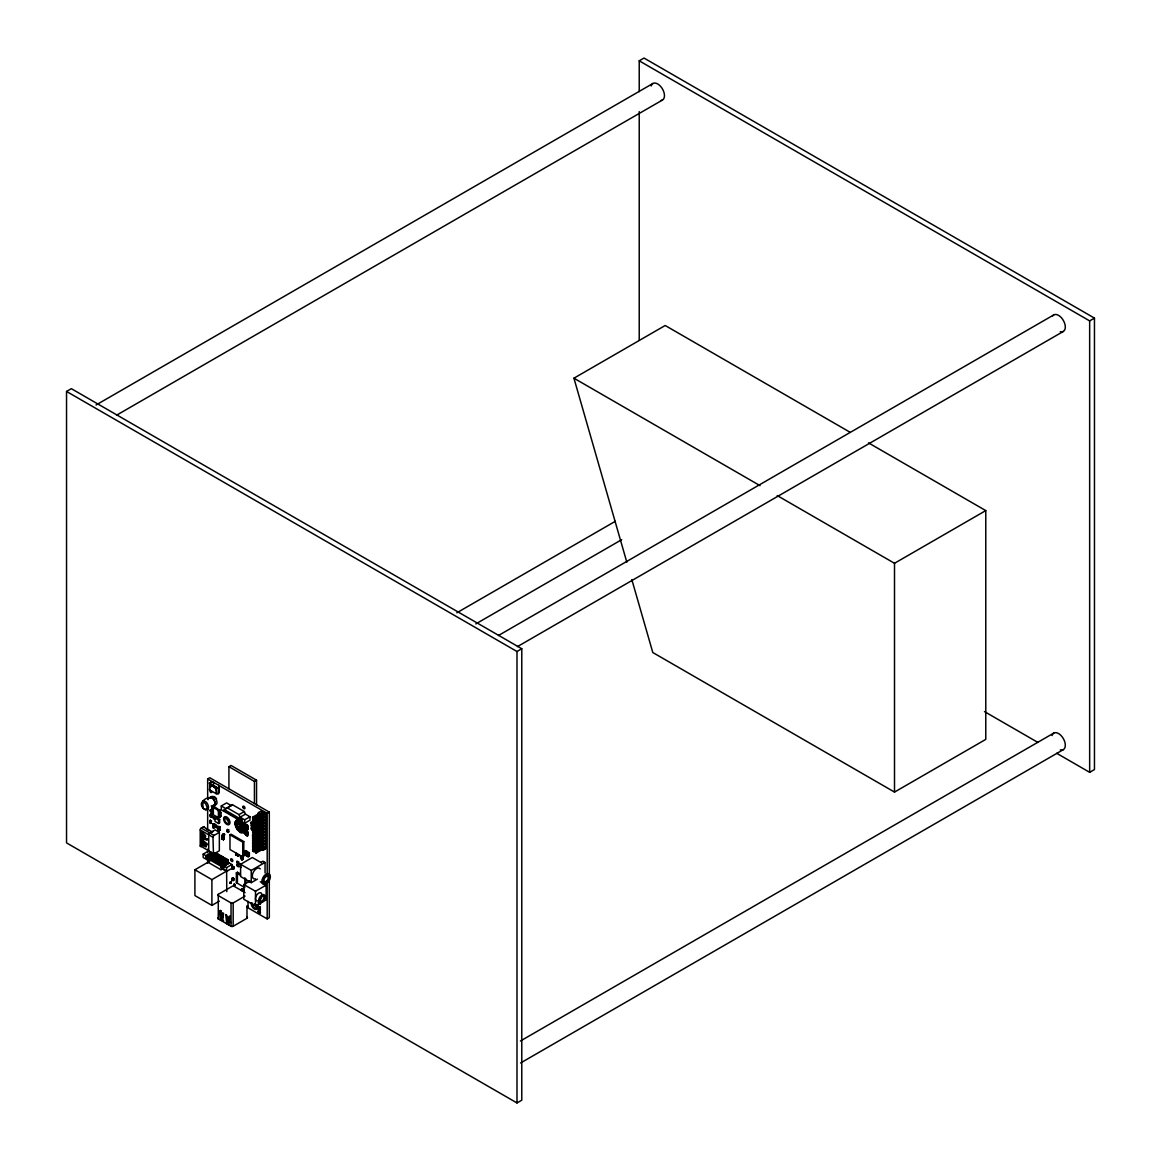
<?xml version="1.0" encoding="UTF-8"?>
<svg xmlns="http://www.w3.org/2000/svg" width="1161" height="1161" viewBox="0 0 1161 1161"><rect width="100%" height="100%" fill="white"/><g stroke="black" fill="none" stroke-linecap="round" stroke-linejoin="round"><path stroke-width="1.5" d="M247.351 825.819L247.743 828.011M245.972 827.793L245.726 828.083A3.106 1.8 60 0 1 245.087 828.344A2.032 1.176 60 0 1 244.347 825.674L244.216 825.398A3.178 1.829 60 0 0 242.039 822.728A2.83 1.64 60 0 0 239.05 820.464L239.006 820.493A3.86 2.22 60 0 0 236.481 820.74A3.425 1.974 60 0 0 235.741 821.799A3.062 1.771 60 0 0 235.741 825.616A1.625 0.929 60 0 0 236.147 827.169L236.104 827.198A3.614 2.09 60 0 0 238.963 830.928A2.946 1.698 60 0 0 242.272 832.408A2.917 1.683 60 0 0 244.129 832.422L244.173 832.393A4.862 2.801 60 0 0 247.467 836.109L247.511 836.08A5.979 3.454 60 0 0 247.641 831.915A3.135 1.814 60 0 0 246.771 830.202A3.091 1.785 60 0 0 248.106 828.461L248.062 828.49A6.4 3.701 60 0 0 247.496 825.152A4.151 2.395 60 0 0 244.202 824.905A3.164 1.829 60 0 0 242.127 822.38A3.193 1.843 60 0 0 240.225 820.188M245.682 828.881L246.712 829.462L247.278 828.243M244.811 825.166L245.958 824.89L244.434 825.471A4.122 2.38 60 0 1 247.38 825.369A4.586 2.641 60 0 1 247.859 828.359L247.801 828.388A3.019 1.741 60 0 1 246.19 829.926A2.511 1.451 60 0 1 247.467 831.798L247.278 831.61M246.277 830.492L245.522 830.318A12.626 7.3 60 0 1 246.829 834.208L246.654 834.004A8.49 4.905 60 0 0 245.247 830.71L245.363 830.028A1.669 0.958 60 0 1 247.162 831.261L247.148 831.334M246.974 829.128L247.322 828.577M247.249 833.772L246.901 835.267M247.641 833.772L247.612 832.843L247.337 833.554M218.732 793.079L218.819 785.402L218.732 793.079A1.509 0.871 0 0 1 216.164 793.689L209.778 790.002A1.509 0.871 0 0 1 209.546 788.958M247.467 832.35L247.351 831.624M245.218 825.616L245.131 827.938A7.634 4.412 60 0 0 246.669 826.197L246.814 826.182M247.191 829.665L247.264 829.622A1.48 0.856 60 0 1 245.406 828.635L245.392 828.591A1.48 0.856 60 0 0 247.133 829.68L247.743 828.17M246.945 831.711L246.582 830.855M244.855 830.754L244.986 833.337M245.639 828.693L245.581 828.722A12.263 7.082 60 0 0 246.916 826.603L246.916 826.4A12.263 7.082 60 0 1 245.639 828.693L245.726 828.852M208.008 799.74C209.619 792.644 219.226 804.167 213.392 806.3M247.162 831.856L247.511 831.769A5.326 3.077 60 0 1 247.278 835.775L247.337 835.746A4.717 2.714 60 0 1 244.173 831.987A2.859 1.654 60 0 1 242.083 832.031A2.728 1.567 60 0 1 239.006 830.666L238.789 830.55A3.788 2.191 60 0 1 236.322 827.154A3.004 1.741 60 0 1 235.741 825.616A3.454 2.003 60 0 1 235.567 821.466A3.962 2.278 60 0 1 236.075 820.638A4.76 2.743 60 0 1 238.789 820.014A3.193 1.843 60 0 1 239.601 819.942M221.475 919.512L220.416 920.122L219.342 910.921L220.416 911.53L221.838 918.061L222.535 912.764L223.594 913.373L222.535 921.355L223.594 920.731L221.475 919.512L220.416 910.297M227.15 917.059L227.846 923.198L226.787 923.808L225.727 914.592L226.787 915.216L228.209 921.732L228.92 916.435L229.98 917.059M228.92 925.027L229.98 915.826M247.017 835.006L247.395 834.048M247.337 827.503L247.38 827.619M247.249 835.31L246.756 834.861M246.538 825.427L246.074 825.297M240.878 867.514L239.964 866.367L240.937 867.078M247.409 826.197L247.351 827.024M210.126 797.723C213.493 792.324 220.967 804.994 214.422 805.008M219.676 817.373L220.155 813.135L218.936 810.929L219.676 817.373L220.996 815.951L220.996 812.642L219.777 810.436L218.399 811.234M247.627 828.78L247.743 828.214A3.019 1.741 60 0 1 246.248 829.897L246.248 829.897M246.03 824.963L246.451 825.123M221.272 805.966L225.96 808.666L232.287 804.617L244.303 811.554L245.45 814.137L249.978 816.749L249.978 820.203L244.666 823.265L242.01 821.741L242.01 819.826L223.942 809.391L223.942 811.307L221.272 809.768L221.272 805.966L226.598 802.89L231.271 805.589L232.287 804.617M207.732 856.716L213.043 853.654L208.516 851.042L203.204 854.104L203.204 857.558L207.732 860.17L208.878 862.754L220.895 869.691L221.911 868.718L226.598 871.418L233.898 867.267M209.067 797.52C204.263 798.405 198.72 803.383 202.856 807.998A4.281 2.482 60 0 0 205.802 809.696L207.268 807.708L205.802 804.022A4.281 2.482 60 0 0 202.856 802.324L201.492 803.514L202.594 806.895M209.677 798.1L210.809 797.505A4.513 2.598 60 0 1 213.9 799.29L215.438 803.151L213.9 805.241A4.513 2.598 60 0 1 213.16 805.153M253.664 819.158L260.035 815.472L260.035 814.209L258.947 813.571L252.576 817.257L253.664 819.158L252.576 817.257M253.664 822.104L262.589 816.938L262.589 815.69L261.501 815.051L252.576 820.203L253.664 822.104L252.576 820.203M253.664 825.05L262.589 819.884L262.589 818.636L261.501 817.997L252.576 823.149L253.664 825.05L252.576 823.149M251.618 826.603L251.589 824.876L251.85 827.111L253.664 827.996L262.589 822.83L262.589 821.582L261.501 820.943L252.576 826.095L252.576 827.372M251.618 829.331L251.589 827.59L251.85 829.839L253.664 830.942L262.589 825.776L262.589 824.528L261.501 823.889L252.576 829.041L252.576 830.318L260.224 825.906M253.664 833.888L262.589 828.722L262.589 827.474L261.501 826.835L252.576 831.987L253.664 833.888L252.576 831.987M262.589 831.668L253.664 836.834L252.576 836.21L252.576 834.933L261.501 829.781L262.589 831.668L261.501 829.781M253.664 839.78L262.589 834.614L262.589 833.366L261.501 832.727L252.576 837.879L253.664 839.78L252.576 837.879M253.664 842.726L262.589 837.56L262.589 836.312L261.501 835.673L252.576 840.825L253.664 842.726L252.576 840.825M253.664 845.672L262.589 840.506L262.589 839.258L261.501 838.619L252.576 843.771L253.664 845.672L252.576 843.771M253.664 848.618L262.589 843.452L262.589 842.204L261.501 841.565L252.576 846.717L253.664 848.618L252.576 846.717M253.664 851.564L262.589 846.398L262.589 845.15L261.501 844.511L252.576 849.663L253.664 851.564L252.576 849.663M256.204 853.045L262.589 849.344L262.589 848.096L261.501 847.457L255.13 851.129L256.204 853.045L255.13 851.129M66.54 391.446L71.343 388.674L521.782 648.738L521.782 1100.178L516.993 1102.95L66.54 842.886L66.54 391.446L516.993 651.51L521.782 648.738M639.218 91.646L639.218 60.822L644.007 58.05L1094.46 318.114L1094.46 769.554L1089.657 772.326L1056.699 753.286M96.044 404.986L652.946 83.461M116.579 415.203L662.496 100.02M626.838 562.243L573.926 378.196L665.195 325.501L849.721 432.052M456.853 612.79L615.286 521.318M475.821 623.907L621.701 539.676M207.659 798.739L207.659 778.958L209.778 777.739L269.308 812.105L269.308 874.726M228.92 788.783L228.92 766.681L231.039 765.462L256.552 780.192L256.552 805.183M210.446 791.265L211.128 792.528L211.665 791.483L210.17 791.236L210.33 792.063L211.476 791.381M210.867 791.018L211.665 791.483M211.476 792.107L211.055 791.613M215.627 792.774L216.686 792.15M498.461 635.502L1053.782 314.892M228.92 766.681L254.433 781.411L256.552 780.192M219.777 816.851L218.399 817.649L212.129 814.035L212.129 806.793L213.508 805.995L219.777 810.436M212.666 809.42L212.666 810.407L211.592 808.811L213.508 808.927M212.666 812.061L212.666 813.048L210.112 810.218L213.508 811.568M211.592 809.783L212.448 808.317M210.112 811.205L213.508 812.555M211.97 814.253L210.823 814.949L210.663 814.108L212.144 814.354L211.621 815.399L210.925 814.151M212.129 814.035L213.508 813.237M212.129 806.793L218.399 810.407L219.777 809.609M210.663 814.108L212.144 814.354M211.97 814.993L211.534 814.5M219.676 811.365L220.532 810.871M225.96 808.666L231.271 805.589M220.155 813.135L220.996 812.642M209.952 820.479L211.447 820.725L210.91 821.77L209.952 820.479L210.91 821.03M214.988 817.968L216.048 817.359L219.661 819.448L219.661 822.888L218.602 823.497L214.988 821.407L214.988 817.968L218.602 820.058L219.661 819.448M209.952 821.219L211.447 821.466M211.447 820.725L210.126 821.32L210.228 820.522M211.258 821.364L210.91 821.77M218.399 817.257L220.532 816.88M211.447 823.178L210.489 821.901L211.447 823.178L209.952 822.931L210.649 821.988M220.155 816.444L220.996 815.951M201.274 846.471A1.509 0.871 -60 0 1 200.214 845.861L200.214 829.897A1.509 0.871 -60 0 1 201.274 828.069L203.407 826.835A1.509 0.871 -60 0 1 204.423 827.154M211.258 822.336L210.126 823.033L210.228 822.235L210.91 823.497M211.258 823.076L210.721 822.656M517.429 646.619L1063.345 331.436M212.884 823.642C215.322 826.458 212.274 822.22 213.842 824.15L214.379 826.545L213.203 825.573M212.884 824.455L214.379 825.442M213.842 824.15L216.933 826.168L215.656 824.949M213.624 827.909L212.753 827.517L213.45 826.574M212.884 825.761L214.379 826.24M215.336 825.616L216.614 827.125L216.933 826.443M639.218 60.822L1089.657 320.886L1094.46 318.114M212.753 827.517L214.234 827.764L212.753 826.777M214.379 826.545L216.933 827.691L215.656 825.718M213.014 827.546L214.059 826.922M215.336 826.385L216.933 827.691M214.234 827.764L213.624 827.169M213.276 827.212L213.276 826.472L215.656 826.966M215.336 826.647L216.933 827.212M217.717 826.806L220.155 826.98L220.155 830.173L219.095 830.797L217.717 829.999L217.717 826.806L220.155 826.98M226.976 807.679L238.992 814.616L244.303 811.554M217.717 829.999L220.155 830.173M238.992 814.616L240.138 817.199L245.45 814.137M236.481 820.74L236.525 820.711A3.425 1.974 60 0 0 235.785 821.77L235.741 821.799M236.017 821.959L236.089 821.93A3.352 1.945 60 0 1 236.22 825.834L236.147 825.877A3.352 1.945 60 0 0 236.017 821.959A2.685 1.553 60 0 0 235.161 823.352A2.685 1.553 60 0 0 236.22 825.834M236.017 822.452L236.089 822.423A2.786 1.611 60 0 1 236.089 825.297L236.017 825.34A2.177 1.263 60 0 1 236.017 822.452A2.786 1.611 60 0 1 236.017 825.34M236.554 822.09A2.453 1.422 60 0 1 237.163 820.276A2.453 1.422 60 0 1 239.137 821.32L239.195 821.277A2.525 1.451 60 0 1 238.542 823.004A2.525 1.451 60 0 1 236.597 822.061L236.8 821.93A2.278 1.321 60 0 1 238.905 821.291L238.861 821.32A2.235 1.292 60 0 1 236.742 821.959M213.522 852.696L213.522 855.149L212.971 837.27A1.509 0.871 -60 0 1 214.03 835.427L219.342 832.364L219.342 850.766L214.03 853.843L200.214 845.861M239.427 821.045L239.471 821.03A2.801 1.625 60 0 0 241.604 822.598L241.604 822.598A2.09 1.205 60 0 0 239.471 821.03A2.801 1.625 60 0 0 241.561 822.627M227.237 829.433L228.732 830.42M240.138 817.199L244.666 819.811L249.978 816.749M203.407 832.277L203.407 844.091L204.467 843.481M227.237 830.173L228.543 829.578M238.469 823.788L238.411 823.817A1.872 1.088 60 0 1 239.732 826.11A1.872 1.088 60 0 1 238.469 826.85L238.411 826.879A1.872 1.088 60 0 0 239.732 826.11A1.872 1.088 60 0 0 238.469 823.788A1.887 1.088 60 0 0 237.236 824.615A1.887 1.088 60 0 0 238.469 826.85M239.616 822.989L239.659 822.96A2.453 1.422 60 0 1 241.88 823.715A2.453 1.422 60 0 1 242.62 826.69L242.664 826.661A2.453 1.408 60 0 1 240.371 825.979A2.453 1.408 60 0 1 239.616 822.989A2.453 1.408 60 0 0 240.371 825.979A2.453 1.408 60 0 0 242.62 826.69M228.732 829.68L227.411 830.26L227.512 829.462L228.195 830.725M235.785 825.587L235.523 825.645A1.625 0.929 60 0 0 236.104 827.198M239.935 823.251L239.979 823.236A2.061 1.19 60 0 1 241.735 823.962A2.061 1.19 60 0 1 242.431 826.24L242.431 826.24A2.061 1.19 60 0 0 241.691 823.991A2.061 1.19 60 0 0 239.935 823.251A2.003 1.146 60 0 0 240.516 825.703A2.003 1.146 60 0 0 242.388 826.269M227.237 831.145L228.732 831.392L228.195 832.437L227.237 831.145L228.195 832.437M227.933 830.942L227.411 831.987L228.732 831.392M242.01 822.902A2.728 1.582 60 0 0 239.064 820.725L239.021 820.74A2.975 1.712 60 0 0 241.967 822.931L242.083 822.685M223.13 834.077L224.61 834.324L224.088 835.369L223.13 834.077L224.088 835.369M223.826 833.859L223.289 834.904L224.61 834.324M227.237 831.886L228.732 832.132M223.304 837.27L222.273 835.441L221.824 836.617L221.824 835.383L224.32 835.804L223.434 837.545L224.015 835.615M236.8 826.559L236.844 826.53A2.641 1.524 60 0 1 239.181 829.767L239.181 829.767A2.641 1.524 60 0 0 236.8 826.559A2.22 1.292 60 0 0 237.439 828.736A2.22 1.292 60 0 0 239.122 829.796M242.446 823.526A3.933 2.264 60 0 0 243.766 826.371L243.766 826.371A2.032 1.176 60 0 0 242.446 823.526L242.489 823.497M221.824 835.383L222.999 835.035M223.13 834.817L224.61 835.064M258.598 812.54L260.383 813.571L262.937 812.09L263.315 812.758M252.576 818.534L258.947 814.862L260.035 815.472M221.824 836.617L222.709 836.109M223.115 836.138L224.32 835.804M222.273 838.895L222.273 837.647L223.304 839.476L221.824 838.837L222.709 837.081M221.824 837.589L222.999 837.241M223.115 837.371L224.015 836.863M244.347 825.674L244.434 825.587A2.032 1.176 60 0 0 245.131 828.315L245.131 828.315M260.775 816.299L258.598 815.486M261.152 814.006L262.937 815.037L265.492 813.571L265.869 814.238L265.869 816.299L262.937 817.983C259.483 814.267 262.052 822.162 258.598 818.432L258.221 815.704M221.824 838.837L222.709 838.315M243.418 826.559L243.462 826.545A2.235 1.292 60 0 1 244.492 828.838A2.235 1.292 60 0 1 243.462 829.955L243.462 829.955A2.235 1.292 60 0 0 244.449 828.867A2.235 1.292 60 0 0 243.418 826.559A2.351 1.35 60 0 0 242.518 827.749A2.351 1.35 60 0 0 243.418 829.97M222.273 836.675L224.32 838.01L223.434 839.766L224.015 837.836M255.13 820.014L256.204 820.638L255.13 818.723L255.13 820.014L257.669 818.534M223.115 838.344L224.32 838.01M229.98 834.817L231.039 834.193L243.795 841.565L243.795 856.296L242.736 856.905L229.98 849.547L229.98 834.817L242.736 842.175L243.795 841.565M243.883 826.806L243.926 826.777A2.366 1.364 60 0 0 243.766 824.687A2.366 1.364 60 0 0 242.156 823.004L242.156 823.004A5.428 3.135 60 0 0 243.926 826.777M207.659 778.958L267.19 813.339L269.308 812.105M239.805 829.273L239.834 829.244A2.424 1.393 60 0 1 240.327 826.98A2.424 1.393 60 0 1 242.562 828.49A2.438 1.408 60 0 1 242.054 830.695A2.438 1.408 60 0 1 239.805 829.273A2.438 1.408 60 0 0 242.054 830.695A2.438 1.408 60 0 0 242.533 828.519L242.228 828.432A2.075 1.205 60 0 0 240.371 827.445A2.075 1.205 60 0 0 240.08 829.404A2.119 1.219 60 0 0 241.88 830.289A2.119 1.219 60 0 0 242.228 828.432M258.598 818.432L258.221 820.711M263.315 817.765L263.315 815.704L265.869 814.238M247.554 825.108L247.322 825.398A4.122 2.38 60 0 0 244.216 825.398M223.115 839.577L224.015 839.069M246.742 825.602L247.177 826.211M239.006 830.666L239.166 830.478A3.077 1.771 60 0 1 241.851 831.523L242.039 831.581A2.249 1.292 60 0 0 243.737 832.074A2.249 1.292 60 0 0 244.013 830.231L244.013 830.231A4.818 2.786 60 0 0 241.996 831.61M239.442 830.652L239.485 830.623A3.614 2.075 60 0 1 241.633 831.436L241.633 831.436M253.824 823.018L252.764 823.628L252.764 831.116L253.824 830.507M252.764 824.078L253.824 823.468L250.921 822.409L250.921 823.642L252.967 825.181L252.967 823.962L250.921 822.409M252.576 824.426L260.224 820.014M263.315 820.711L263.315 818.65L265.869 817.184L265.492 816.517M252.764 825.311L253.824 824.687M242.359 831.566L242.402 831.552A5.152 2.975 60 0 1 243.897 830.521L243.897 830.521A2.061 1.19 60 0 1 242.359 831.566A5.152 2.975 60 0 1 243.854 830.55M244.405 832.335L244.391 831.958A1.872 1.088 60 0 1 245.218 830.231L244.811 830.783M252.764 826.777L253.824 826.153L251.589 824.876M255.739 825.34L256.799 824.731L255.942 827.372M260.383 819.463L260.775 820.13C262.27 824.978 256.726 818.81 258.221 823.657L260.383 825.355L261.152 828.736L262.937 829.767L263.315 832.495M255.13 825.906L256.204 826.53L255.13 824.615L255.13 825.906L257.669 824.426M245.363 830.028A11.654 6.719 60 0 0 245.987 831.827L245.363 830.521M252.764 827.88L253.824 827.256M258.598 824.325L258.221 826.603M263.315 826.603L262.937 823.875L261.152 822.844L260.383 825.355M263.315 823.657L263.315 821.596L265.869 820.13L265.492 819.463M251.066 829.012L253.824 829.984L252.764 830.608M203.204 854.104L205.86 855.642L211.186 852.566M245.247 833.83L245.755 834.367M226.337 865.047L223.507 866.687L206.498 856.862L211.81 852.943M252.764 829.491L253.824 828.881L251.589 827.59M262.937 823.875L265.869 822.191L265.869 820.13M206.498 856.862L210.751 854.409M205.86 855.642L205.86 857.558L208.704 855.918M263.315 824.542L265.869 823.076L265.492 822.409M208.269 857.021L211.984 854.264M208.733 857.297L214.045 854.22M215.162 853.64L216.759 853.335L215.162 853.64L215.699 856.412L215.699 853.959M209.27 857.602L214.582 854.54M260.775 828.083L258.221 827.488L258.221 829.549L260.383 831.247L261.152 834.628L262.937 835.659L263.315 838.387M261.152 825.79L262.937 826.821L265.869 825.137L265.869 823.076M216.149 854.206L217.731 853.901L216.149 854.206L216.672 856.978L216.672 854.511M255.13 831.798L256.204 832.422L255.13 830.507L255.13 831.798L257.669 830.318M209.923 857.979L215.235 854.917M261.152 828.736L260.383 831.247M263.315 829.549L263.315 827.488L265.869 826.022L265.492 825.355M210.446 858.284L215.772 855.222M210.91 858.559L216.236 855.483M217.281 854.873L218.878 854.554L217.281 854.873L217.281 857.326L213.029 859.779M211.447 858.864L216.759 855.788M253.766 837.879L253.766 834.454L254.825 833.83M219.777 855.077L218.181 857.848L218.181 855.381L219.24 854.772L219.777 857.529L214.466 860.606M211.897 859.125L217.209 856.049M262.937 829.767L265.869 828.083L265.869 826.022M212.419 859.43L217.731 856.354M252.576 836.21L255.13 834.744L256.204 835.369L255.13 833.453L255.13 834.744M219.342 901.096L211.912 905.391L194.903 895.566L194.903 869.792L209.778 861.201M263.315 830.434L265.869 828.969L265.492 828.301M220.793 855.657L219.298 858.487L219.298 856.034L220.358 855.425L220.271 859.038L220.271 856.586L221.33 855.976L221.229 859.604L221.229 857.137L222.288 856.528L222.825 859.285L217.499 862.362M213.566 860.083L217.818 857.631L217.818 855.178M213.929 860.301L219.24 857.224M221.867 856.281L220.271 856.586M260.775 833.975L258.598 833.163L258.221 835.441L260.383 837.139L261.152 840.52L262.937 841.551L263.315 844.279M261.152 831.682L262.937 832.713L265.869 831.029L265.869 828.969M252.576 839.156L256.407 836.95M215.046 860.94L220.358 857.877M222.825 856.833L221.229 857.137M261.152 834.628L260.383 837.139M263.315 835.441L263.315 833.38L265.869 831.915L265.492 831.247M215.482 861.186L221.33 858.429L216.019 861.506M254.085 839.214L255.26 839.896M223.492 857.224L222.433 857.834L224.029 857.529L223.492 859.677L218.181 862.754M216.541 861.81L222.288 858.98L216.976 862.057M254.085 840.042L256.204 841.261L256.204 839.983L255.13 839.345L255.13 840.637M223.376 858.385L224.973 858.081L223.376 858.385L223.376 860.838L219.124 863.291M262.937 835.659L265.869 833.975L265.869 831.915M254.085 840.84L255.58 841.827L254.404 841.159M252.576 842.102L260.224 837.691M260.775 837.807L262.937 838.605L263.315 841.333M263.315 836.326L265.869 834.861L265.492 834.193M225.974 858.661L224.915 859.271L224.915 861.723L224.378 858.966L225.974 858.661L225.887 862.289L221.635 864.742M218.703 863.058L224.029 859.982M225.35 859.532L226.946 859.227L225.35 859.532L225.35 861.984L221.098 864.437M235.61 854.699L236.786 854.757L235.61 854.699L236.147 853.277L236.786 855.033M219.647 863.595L223.899 861.143L223.899 858.69M236.786 853.654L235.61 854.481L236.365 854.786M262.937 838.605L265.869 836.921L265.869 834.861M237.308 854.757L237.207 853.901L237.744 855.584M252.576 845.048L256.407 842.842M220.126 863.871L225.452 860.809M228.078 859.866L226.482 860.185L228.078 859.866L228.078 862.333L222.767 865.395M261.152 840.52L260.775 842.813M263.315 839.272L265.869 837.807L265.492 837.139M220.663 864.19L225.974 861.114M254.636 845.281L254.012 846.761L254.012 845.048L255.188 844.366L258.163 846.093L257.611 847.486M237.207 855.004L238.803 854.815L238.803 855.918L237.628 855.642L238.382 855.962M247.844 854.67L246.045 855.584L244.55 854.714L244.55 851.289L245.726 850.607L247.206 851.463L247.206 854.902M237.628 855.86L238.803 855.004M222.23 865.09L227.541 862.013L227.541 859.561M262.937 841.551L265.869 839.867L265.869 837.807M254.012 846.761L255.188 846.093M252.576 847.994L260.224 843.583M244.55 851.289L246.045 852.145L247.206 851.463M256.436 846.442L258.163 846.093M263.315 842.218L265.869 840.753L265.492 840.085M206.498 856.005L223.507 865.83L228.819 862.754M249.339 852.696L248.164 853.364L246.683 852.508L246.683 855.947L248.164 856.803L249.339 856.136L249.339 852.696L246.045 852.145M242.315 857.311L241.14 857.877L240.501 856.412L241.677 856.47L241.677 857.573M245.726 853.451L244.55 854.119L246.147 854.917L246.147 852.725L244.55 851.927L245.726 850.607M205.86 857.558L223.942 867.978L223.942 866.077L229.254 863M247.844 852.479L246.683 853.146L248.28 853.945M241.677 856.47L240.501 857.311L242.243 858.168M244.55 854.714L245.726 854.046M240.501 857.515L241.677 856.658M263.315 850.171L263.315 848.11L261.152 846.413L260.775 843.699L262.937 844.497L265.869 842.813L265.869 840.753M241.14 857.674L243.026 857.369L242.054 859.938L241.343 857.529L243.026 857.369M252.576 850.94L261.501 845.788L262.589 846.398M220.895 869.691L223.551 868.167M247.206 854.307L246.045 855.584M248.164 854.003L249.339 853.335M263.315 847.225L263.315 845.164L265.869 843.699L265.492 843.031M242.054 858.284L243.026 857.718M246.683 855.947L247.844 855.265L247.844 851.84M223.942 866.077L226.598 867.601L231.91 864.539L231.939 868.675L233.898 868.776L233.898 866.919L232.824 866.295L231.939 866.817L233.187 868.863L231.939 868.341M242.315 858.589L241.343 859.155L243.026 858.995M241.343 859.532L243.026 859.387M262.937 847.443L265.869 845.759L265.869 843.699M248.164 856.208L249.339 855.541M255.13 852.421L257.669 850.94M263.315 848.11L265.869 846.645L265.492 845.977M232.824 866.657L231.939 867.165L233.013 867.789L233.898 866.919M194.903 869.792L211.912 879.617L226.787 871.026L220.605 867.456M231.939 868.675L233.898 868.776M257.379 879.138L251.24 882.679L240.603 876.54L240.603 864.277L252.3 857.515L261.515 862.841M233.898 868.457L233.013 869.284M244.855 887.599L236.351 882.679L236.351 872.869L237.424 872.245L240.254 873.885M232.113 878.601L233.187 880.401L231.939 878.355L233.898 878.456L233.013 880.822L231.939 879.878L233.898 878.804M231.939 878.703L232.824 878.195M260.804 862.434L262.937 861.201L265.056 862.434L265.056 872.956M231.939 878.355L233.898 878.456M231.939 880.212L233.898 880.314M230.052 882.345L231.213 882.215L231.213 883.318L230.052 883.26L230.052 882.157L230.792 882.65M231.939 879.878L233.898 879.994M231.213 882.215L230.052 883.26M240.603 864.277L251.24 870.416L265.056 862.434M231.213 882.404L230.052 883.042L230.691 883.419M234.943 884.363L233.767 885.19L234.406 885.77L234.304 884.189M236.351 882.679L237.424 882.07L237.424 872.245M248.048 901.357L248.048 906.625L246.988 906.001L246.988 918.278L233.172 926.26A1.509 0.871 0 0 1 231.039 926.26L218.283 918.902L218.283 894.347L233.172 885.756L245.073 892.62M233.767 885.408L234.943 885.466M234.943 885.262L233.767 885.19M249.18 881.184L248.991 881.809M260.282 881.765L266.116 885.146L266.116 899.862L255.493 906.001L243.795 899.253L243.795 884.522L249.876 881.025M241.459 890.313L243.97 890.734L241.459 890.313L241.459 889.079L243.97 889.486L242.765 889.834M241.459 889.079L242.634 888.716M243.65 889.311L241.735 890.472L241.735 889.239M242.939 890.966L241.923 889.137L241.923 890.371M218.283 894.347A1.509 0.871 0 0 0 218.283 895.566L231.039 902.939A1.509 0.871 0 0 0 233.172 902.939L245.073 896.06M220.416 911.53L221.475 910.921M243.795 884.522L255.493 891.271L266.116 885.146M221.112 917.64L222.897 917.437L221.838 918.061M248.048 906.625L246.988 907.234A1.509 0.871 0 0 0 247.22 906.19M258.656 903.113L260.398 904.361M227.498 921.326L229.268 921.123L228.209 921.732M259.687 903.955L260.398 903.621M258.119 906.291L260.398 908.047L258.656 907.525L259.077 906.538M258.119 907.017L258.381 906.146M258.656 907.525L260.398 908.047M259.687 906.901L258.656 906.785M259.687 907.626L260.398 907.307M258.816 909.15L258.816 909.89L258.119 908.744L260.398 909.76L259.425 910.239M258.119 909.469L258.381 908.599M259.077 909.005L258.656 909.977L259.687 910.079M258.656 909.977L260.398 910.5M258.119 908.744L260.398 909.76M258.816 911.603L258.816 912.343L258.119 911.211L260.398 912.212L259.425 912.691M258.119 911.922L258.381 911.051M259.077 911.458L258.656 912.43L259.687 912.546M258.656 912.43L260.398 912.952M258.119 911.211L260.398 912.212M246.814 907.133L267.19 918.902L269.308 917.669L269.308 878.311M777.217 495.573L894.507 563.288L985.776 510.593L985.776 739.383L894.507 792.078L652.801 652.526L631.831 579.6M520.418 1041.011L1053.782 733.084M520.563 1062.997L1063.345 749.629M253.664 817.881L260.035 814.209M253.664 820.827L262.589 815.69M253.664 823.773L262.589 818.636M252.576 826.095L253.664 826.719L262.589 821.582M251.066 827.895L253.664 829.665L262.589 824.528M253.664 832.611L262.589 827.474M262.589 830.42L253.664 835.557L252.576 834.933M253.664 838.503L262.589 833.366M253.664 841.449L262.589 836.312M253.664 844.395L262.589 839.258M253.664 847.341L262.589 842.204M253.664 850.287L262.589 845.15M256.204 851.768L262.589 848.096M202.594 801.25C208.545 799.174 211.404 813.701 204.205 808.869M218.732 786.94A1.509 0.871 0 0 1 216.164 787.55L209.778 783.878A1.509 0.871 0 0 1 210.838 782.383L213.508 782.34L213.508 786.94M261.501 816.328L262.589 816.938M260.035 818.418L258.947 816.517M262.589 819.884L261.501 817.997M262.589 822.83L261.501 820.943M260.035 824.31L258.947 822.409M262.589 825.776L261.501 823.889M262.589 828.722L261.501 826.835M258.947 832.539L260.035 833.148L258.947 831.247M262.589 834.614L261.501 832.727M262.589 837.56L261.501 835.673M258.947 838.431L260.035 839.04L258.947 837.139M262.589 840.506L261.501 838.619M262.589 843.452L261.501 841.565M258.947 844.308L260.035 844.932L260.035 843.67M262.589 849.344L261.501 847.457M868.486 442.878L985.776 510.593M573.926 378.196L760.02 485.646M984.499 711.606L1037.861 742.416M262.937 812.09L261.152 811.06L258.221 812.758L258.221 814.819M265.492 813.571L263.707 812.54L260.775 814.238L260.383 813.571M209.778 785.097L210.838 785.707M216.164 788.783L215.09 788.174L216.164 790.002M209.778 786.331L210.838 786.94L210.838 782.383M211.665 792.223L210.707 790.931M251.066 825.181L251.85 827.111M251.85 826.008L252.967 827.749M213.508 807.258L211.229 805.937L212.666 807.737L213.508 805.995M211.592 808.811L213.508 809.914M253.766 834.454L256.175 835.847M212.057 810.871L210.649 810.059L210.649 810.9M210.112 810.218L211.229 812.221M254.97 838.576L257.379 839.969M212.144 815.095L211.186 813.803M254.085 839.708L255.26 840.39M254.085 840.535L255.26 841.203M255.043 842.436L256.32 843.162M263.707 847.893L265.492 848.923M255.13 845.237L256.204 847.153L255.13 846.529L255.188 844.366M254.012 845.048L254.535 847.066M261.152 849.359L262.937 850.389L265.869 848.706L265.869 846.645M214.379 823.846L215.656 824.571M215.336 825.123L216.933 826.168M215.336 825.892L216.933 826.937M212.884 824.949L214.379 825.761M212.884 825.268L214.059 826.429M219.342 832.364L215.09 829.897L209.778 832.974A1.509 0.871 -60 0 0 208.719 834.817L208.719 850.766A1.509 0.871 -60 0 0 209.502 851.506M222.999 836.268L224.32 837.037M203.407 826.835L212.115 831.871M206.411 829.027L209.256 830.652M222.999 838.474L224.32 839.243M201.274 828.069L214.03 835.427M246.683 855.352L248.28 856.15M200.214 829.897L212.971 837.27M235.61 853.582L236.365 854.09M236.67 854.206L238.382 855.251M240.501 856.412L241.241 856.905M241.14 856.978L241.038 856.107M237.424 855.396L236.67 855.309M203.407 844.091L206.382 845.818M206.237 846.877L203.407 845.252A1.509 0.871 -60 0 0 204.467 843.408M228.078 862.333L231.91 864.539M210.751 853.553L210.112 853.19L210.112 855.091M228.195 863.624L227.759 864.234M223.115 861.549L226.206 863.334M236.351 872.869L240.603 875.321M234.507 884.798L233.767 884.305L234.507 885.509M258.119 902.605L258.816 903.751M228.122 920.891L231.039 922.574M244.434 832.408L245.029 833.308M216.599 799.015L215.975 798.129A4.339 2.511 60 0 0 213.726 796.49M263.315 821.596L262.937 820.929L265.869 819.245L265.869 817.184M221.475 916.102L222.288 917.524M1089.657 320.886L1089.657 772.326M894.507 563.288L894.507 792.078M639.218 111.587L639.218 340.028M516.993 651.51L516.993 1102.95M267.19 813.339L267.19 874.16M267.19 881.315L267.19 918.902M261.501 844.511L261.501 845.788M260.035 828.939L260.035 830.202L258.947 828.301M260.035 834.832L260.035 836.094L258.947 834.193M260.137 903.78L260.137 904.521M260.137 907.467L260.137 908.192M260.137 909.919L260.137 910.645M260.137 912.372L260.137 913.112M259.875 903.316L259.875 904.056M259.875 907.002L259.875 907.742M259.875 909.455L259.875 910.195M259.875 911.907L259.875 912.648M259.425 909.498L259.266 910.326M259.425 911.951L259.266 912.793M258.947 813.571L258.947 814.862M256.987 846.761L256.987 848.488M255.58 841.014L255.26 842.015M255.493 891.271L255.493 906.001M254.433 781.411L254.433 803.514M253.664 826.719L253.664 827.996M253.664 829.665L253.664 830.942M252.967 829.375L252.967 830.478M251.806 823.28L251.806 824.513M251.85 828.736L251.85 829.839M251.487 822.119L251.516 823.976M251.24 870.416L251.24 882.679M248.164 853.364L248.164 856.803M245.929 878.804L245.929 883.71M244.855 877.774L244.855 885.959M244.666 819.811L244.666 823.265M243.07 890.008L243.07 891.242M242.736 842.175L242.736 856.905M242.315 856.963L242.315 858.98M242.359 888.557L242.359 889.805M242.054 857.935L242.054 859.938M241.14 856.774L241.14 857.877M238.165 854.452L238.266 856.223M237.207 853.901L237.308 855.672M236.249 853.959L236.249 855.062M236.147 853.277L236.147 854.38M234.304 884L234.406 885.77M233.172 902.939L233.172 926.26M232.824 866.295L232.824 868.152M232.824 877.832L232.824 879.69M232.113 867.064L232.113 868.239M231.039 902.939L231.039 926.26M230.575 881.852L230.575 882.955M227.774 830.841L227.774 831.581M227.019 860.49L227.019 862.942L226.424 858.908M226.598 867.601L226.787 891.648M223.652 833.772L223.652 834.512M223.434 836.312L223.434 837.545M223.434 838.518L223.434 839.766M223.507 865.83L223.507 866.687M222.956 858.139L222.956 860.606L222.288 856.528M222.099 835.543L222.099 836.791M222.099 837.763L222.099 838.997M219.095 827.604L219.095 830.797M218.602 820.058L218.602 823.497M218.776 826.182L218.776 829.375M218.399 810.407L218.399 817.649M218.283 787.55L218.283 793.689M216.164 787.55L216.164 793.689M215.119 824.89L215.119 827.59M211.912 879.617L211.912 905.391M211.621 814.659L211.621 815.399M211.128 791.787L211.128 792.528M210.823 810.639L210.823 811.626M210.489 820.174L210.489 820.914M209.778 782.645L209.778 790.002M207.659 809.522L207.659 829.288M207.659 849.17L207.659 852.711M207.659 859.779L207.659 863.32M202.856 802.324L202.856 807.998M651.19 85.958A9.549 5.515 60 0 1 661.828 87.931A9.549 5.515 60 0 1 661.088 100.456M1052.708 315.894A9.549 5.515 60 0 1 1063.926 321.51A9.549 5.515 60 0 1 1060.312 331.712M1052.04 735.566A9.549 5.515 60 0 1 1063.345 738.599A9.549 5.515 60 0 1 1060.312 749.904M229.472 822.162A3.004 1.741 60 0 1 226.859 817.649M211.912 831.74A1.509 0.871 -60 0 1 212.826 831.827M257.191 905.145A4.513 2.598 60 0 1 254.839 909.281A4.513 2.598 60 0 1 251.342 902.663M214.03 853.843A1.509 0.871 -60 0 1 212.971 853.219M256.276 905.232A3.004 1.741 60 0 1 254.433 907.844A3.004 1.741 60 0 1 252.59 903.098M257.103 906.857A3.004 1.741 60 0 1 255.057 905.029M254.709 904.332A3.004 1.741 60 0 1 254.506 903.621M218.283 918.902A1.509 0.871 0 0 1 218.283 917.669M241.894 831.494A2.162 1.248 60 0 1 240.69 832.074A2.162 1.248 60 0 1 239.166 830.478M239.776 822.772A2.453 1.408 60 0 1 242.025 823.497A2.453 1.408 60 0 1 242.78 826.458M246.988 917.059A1.509 0.871 0 0 1 246.988 918.278M255.449 878.862A6.008 3.468 -60 0 1 253.185 872.433A6.008 3.468 -60 0 1 260.238 868.892M258.685 900.486A4.513 2.598 -60 0 1 255.493 898.643A4.513 2.598 -60 0 1 258.685 893.114A4.513 2.598 -60 0 1 261.864 894.957M261.791 895.595A3.004 1.741 -60 0 1 259.745 899.862M237.323 862.086L238.223 863.189L237.323 862.086M237.323 864.989L238.223 866.091L237.323 864.989M239.906 863.566L240.791 864.669L239.906 863.566M212.434 784.792L211.375 785.402L215.627 787.855L216.686 787.245L212.434 784.792M238.469 823.309L238.411 823.338A2.38 1.379 60 0 0 236.873 824.383A2.38 1.379 60 0 0 238.411 827.212L238.469 827.183A2.38 1.379 60 0 0 239.993 826.124A2.38 1.379 60 0 0 238.469 823.309M236.612 826.095L236.568 826.139A2.554 1.48 60 0 0 237.265 828.794A2.554 1.48 60 0 0 239.369 830.042L239.311 830.071A2.859 1.654 60 0 0 236.568 826.139M243.476 826.922L243.433 826.951A1.843 1.059 60 0 1 244.187 828.751A1.843 1.059 60 0 1 243.433 829.68L243.476 829.651A2.191 1.263 60 0 1 243.476 826.922M205.526 836.66L201.187 835.267L201.187 834.164L204.118 835.427L201.187 831.915L205.526 835.427L205.526 836.66M205.526 846.471L201.187 844.976L201.187 843.858L204.118 845.208L201.187 841.74L205.526 845.252L205.526 846.471M207.122 838.953L201.187 836.588L201.187 840.462L207.122 844.932L207.122 843.713L202.653 840.39L202.653 838.416L207.122 840.245L207.122 838.953M260.035 821.364L258.947 819.463L260.035 821.364M260.035 827.256L258.947 825.355L260.035 827.256M256.204 822.307L255.13 821.669L256.204 823.584L256.204 822.307M256.204 828.199L255.13 827.561L256.204 829.476L256.204 828.199M241.372 820.508L224.363 810.697L224.363 811.554L241.372 821.364L241.372 820.508M256.204 837.037L255.13 836.399L256.204 838.315L256.204 837.037M256.204 842.93L255.13 842.291L256.204 844.207L256.204 842.93M256.204 848.822L255.13 848.183L256.204 850.099L256.204 848.822M238.673 862.042L236.989 861.085L236.989 863.015L238.673 863.987L238.673 862.042M238.629 865.047L237.047 864.147L237.047 865.961L238.629 866.875L238.629 865.047M214.698 853.379L214.698 855.831L214.698 853.379M224.668 819.463A3.004 1.741 60 0 0 227.846 823.439A3.004 1.741 60 0 0 227.846 819.187A3.004 1.741 60 0 0 224.668 819.463M230.691 859.532A1.509 0.871 60 0 0 232.287 861.52A1.509 0.871 60 0 0 232.287 859.387A1.509 0.871 60 0 0 230.691 859.532M223.594 818.853A4.513 2.598 60 0 0 228.383 824.803A4.513 2.598 60 0 0 228.383 818.432A4.513 2.598 60 0 0 223.594 818.853M242.852 806.837A1.509 0.871 60 0 0 244.434 808.825A1.509 0.871 60 0 0 244.434 806.706A1.509 0.871 60 0 0 242.852 806.837M209.72 815.414A1.509 0.871 60 0 0 211.302 817.402A1.509 0.871 60 0 0 211.302 815.269A1.509 0.871 60 0 0 209.72 815.414M212.898 817.257A1.509 0.871 60 0 0 214.495 819.245A1.509 0.871 60 0 0 214.495 817.112A1.509 0.871 60 0 0 212.898 817.257M266.667 881.054A3.004 1.741 -60 0 0 267.625 876.395A3.004 1.741 -60 0 0 264.069 879.559A3.004 1.741 -60 0 0 266.667 881.054M267.219 883.115A6.008 3.468 -60 0 0 269.134 873.798A6.008 3.468 -60 0 0 262.009 880.096A6.008 3.468 -60 0 0 267.219 883.115M266.943 882.084A4.513 2.598 -60 0 0 268.38 875.089A4.513 2.598 -60 0 0 263.039 879.82A4.513 2.598 -60 0 0 266.943 882.084M262.691 901.72A4.513 2.598 -60 0 0 264.127 894.739A4.513 2.598 -60 0 0 258.787 899.47A4.513 2.598 -60 0 0 262.691 901.72M262.415 900.689A3.004 1.741 -60 0 0 263.373 896.031A3.004 1.741 -60 0 0 259.817 899.194A3.004 1.741 -60 0 0 262.415 900.689"/></g></svg>
